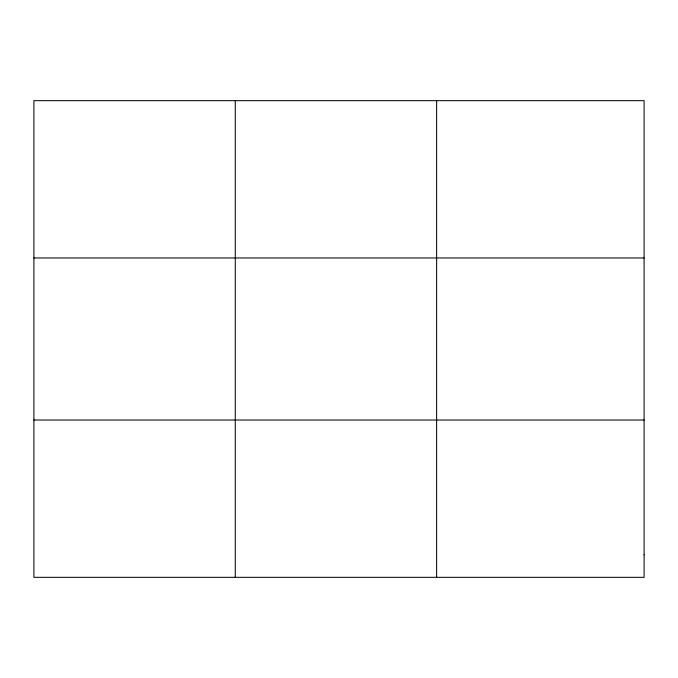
<?xml version="1.0" encoding="UTF-8"?>
<svg xmlns="http://www.w3.org/2000/svg" width="678" height="678" viewBox="0 0 678 678"><rect width="100%" height="100%" fill="white"/><g stroke="black" fill="none" stroke-linecap="round" stroke-linejoin="round"><path stroke-width="1.02" d="M235.266 100.666L235.266 577.334M436.632 100.666L436.632 577.334M33.9 257.971L644.1 257.971M33.9 420.029L644.1 420.029M644.1 554.858L644.1 577.334L33.9 577.334L33.9 100.666L644.1 100.666L644.1 554.858"/></g></svg>
